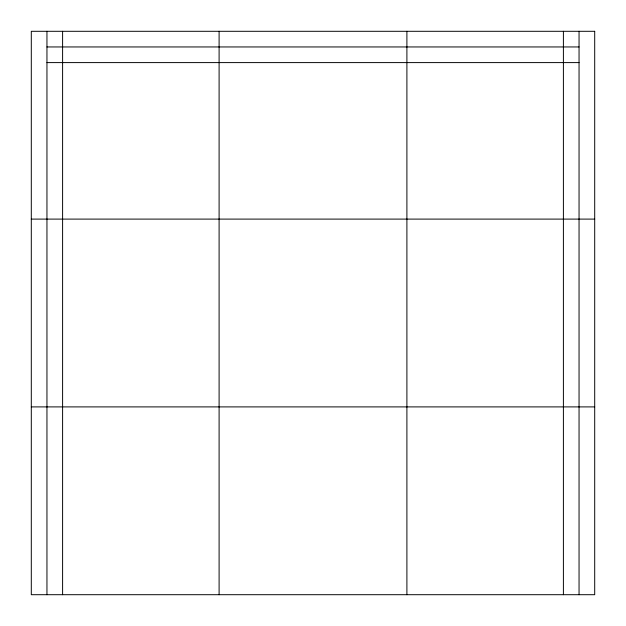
<?xml version="1.0" encoding="UTF-8"?>
<svg xmlns="http://www.w3.org/2000/svg" width="626" height="626" viewBox="0 0 626 626"><rect width="100%" height="100%" fill="white"/><g stroke="black" fill="none" stroke-linecap="round" stroke-linejoin="round"><path stroke-width="0.94" d="M46.95 46.95L579.05 46.95M46.95 62.6L579.05 62.6M31.3 219.1L594.7 219.1M31.3 406.9L594.7 406.9M579.05 31.3L579.05 594.7M563.4 31.3L563.4 594.7M406.9 31.3L406.9 594.7M219.1 31.3L219.1 594.7M62.6 31.3L62.6 594.7M46.95 31.3L46.95 594.7M594.7 31.3L31.3 31.3L31.3 594.7L594.7 594.7L594.7 31.3"/></g></svg>
